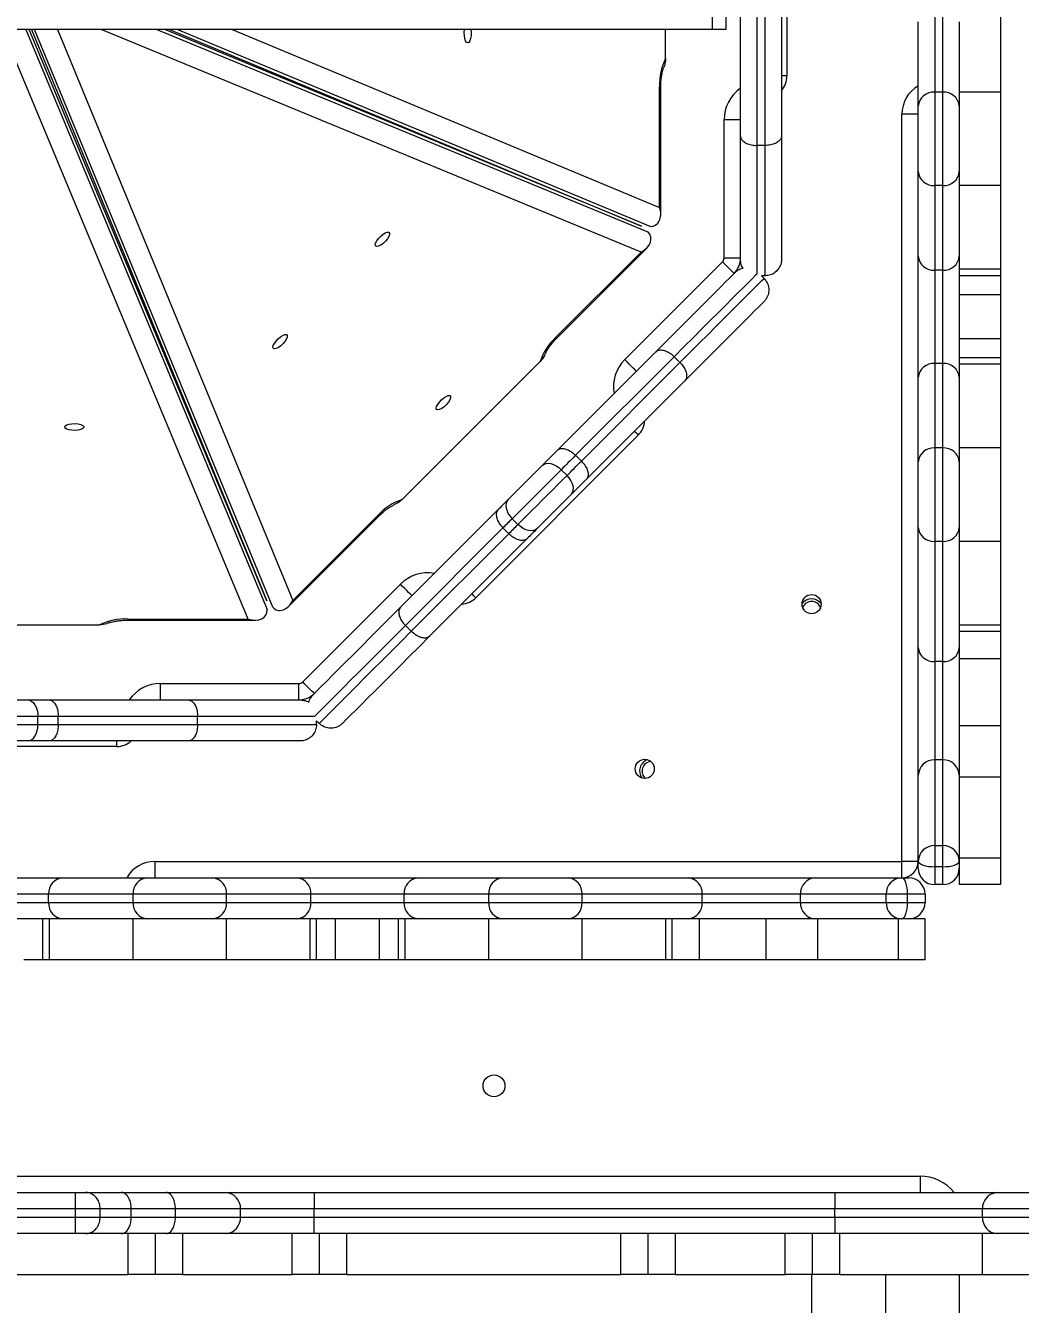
# Model space of a CAD drawing. Header units: millimetres. Extents: x -8760 to 8364, y -7998 to 7451.
# Drawn here: x 3913 to 4276.7, y -2899.4 to -2432.1 of the extents above; entities that cross this region are included whole.
import ezdxf

# ---------------------------------------------------------------- set-up
doc = ezdxf.new("R2010")
doc.units = ezdxf.units.MM
for name, color, linetype in [('DIKOM_ОБЪЕКТ', 7, 'Continuous'), ('DIKOM_РАЗМЕР_ЗОНА', 7, 'Continuous'), ('DIKOM_РАЗМЕР_ОБЪЕКТА', 7, 'Continuous')]:
    doc.layers.add(name, color=color, linetype=linetype)
doc.styles.add('style1', font='arial.ttf', dxfattribs={"width": 0.8})
doc.dimstyles.new('1-50', dxfattribs={"dimtxt": 300, "dimasz": 200, "dimexe": 100, "dimexo": 0, "dimgap": 100, "dimtad": 1, "dimtxsty": 'style1', "dimcen": 200, "dimclrd": 7, "dimclre": 7, "dimclrt": 7, "dimadec": 1, "dimazin": 2, "dimtfac": 1, "dimtmove": 0, "dimatfit": 2, "dimfxl": 0, "dimlwd": 25, "dimlwe": 18, "dimarcsym": 0})

# ---------------------------------------------------------------- blocks, each defined once
blk = doc.blocks.new('*D21')
at = {"layer": 'Defpoints', "color": 0, "transparency": 16777216}
for p in [(-7755.65, -10.55), (8364.4, -2410.44), (8364.4, -7897.56)]:
    blk.add_point(p, dxfattribs=at)
at = {"layer": 'DIKOM_РАЗМЕР_ЗОНА', "color": 7, "lineweight": 18, "transparency": 16777216}
for p, q in [((-7755.65, -10.55), (-7755.65, -7997.56)), ((8364.4, -2410.44), (8364.4, -7997.56))]:
    blk.add_line(p, q, dxfattribs=at)
at = {"layer": 'DIKOM_РАЗМЕР_ЗОНА', "color": 7, "lineweight": 25, "transparency": 16777216}
blk.add_line((-7555.65, -7897.56), (8164.4, -7897.56), dxfattribs=at)
at = {"layer": 'DIKOM_РАЗМЕР_ЗОНА', "color": 7, "transparency": 16777216}
for points in [[(-7555.65, -7864.23), (-7555.65, -7930.9), (-7755.65, -7897.56)], [(8164.4, -7864.23), (8164.4, -7930.9), (8364.4, -7897.56)]]:
    blk.add_solid(points, dxfattribs=at)
at = {"layer": 'DIKOM_РАЗМЕР_ЗОНА', "color": 7, "transparency": 16777216, "insert": (1040.74, -7644.39), "char_height": 300, "attachment_point": 5, "style": 'style1'}
blk.add_mtext('16100', dxfattribs=at)
blk = doc.blocks.new('*D19')
at = {"layer": 'Defpoints', "color": 0, "transparency": 16777216}
for p in [(-5756.7, -306.55), (6365.48, -2710.55), (6365.48, -7111.41)]:
    blk.add_point(p, dxfattribs=at)
at = {"layer": 'DIKOM_РАЗМЕР_ОБЪЕКТА', "color": 7, "lineweight": 18, "transparency": 16777216}
for p, q in [((-5756.7, -306.55), (-5756.7, -7211.41)), ((6365.48, -2710.55), (6365.48, -7211.41))]:
    blk.add_line(p, q, dxfattribs=at)
at = {"layer": 'DIKOM_РАЗМЕР_ОБЪЕКТА', "color": 7, "lineweight": 25, "transparency": 16777216}
blk.add_line((-5556.7, -7111.41), (6165.48, -7111.41), dxfattribs=at)
at = {"layer": 'DIKOM_РАЗМЕР_ОБЪЕКТА', "color": 7, "transparency": 16777216}
for points in [[(-5556.7, -7078.08), (-5556.7, -7144.75), (-5756.7, -7111.41)], [(6165.48, -7078.08), (6165.48, -7144.75), (6365.48, -7111.41)]]:
    blk.add_solid(points, dxfattribs=at)
at = {"layer": 'DIKOM_РАЗМЕР_ОБЪЕКТА', "color": 7, "transparency": 16777216, "insert": (1047.24, -6858.24), "char_height": 300, "attachment_point": 5, "style": 'style1'}
blk.add_mtext('12100', dxfattribs=at)

msp = doc.modelspace()

# ---------------------------------------------------------------- linework, layer by layer
at = {"layer": 'DIKOM_ОБЪЕКТ', "color": 7, "linetype": 'Continuous', "lineweight": 15}
for p, q in [((4191.392, -2366.554), (4191.392, -2450.554)), ((4164.212, -2433.554), (4164.212, -2418.554)), ((4169.212, -2433.554), (4169.212, -2418.554)), ((4174.391, -2472.484), (4174.391, -2422.04)), ((4189.392, -2422.04), (4189.392, -2472.484)), ((4180.391, -2425.532), (4180.391, -2475.935)), ((4183.392, -2475.935), (4183.392, -2425.532)), ((4245.391, -2425.616), (4245.391, -2456.492)), ((4248.392, -2456.492), (4248.392, -2425.616)), ((4269.392, -2425.905), (4269.392, -2456.492)), ((4164.212, -2433.554), (3879.392, -2433.554)), ((3913.153, -2433.554), (4001.392, -2645.544)), ((4001.22, -2642.33), (3914.319, -2433.554)), ((3915.174, -2433.554), (4001.228, -2642.327)), ((4003.379, -2644.721), (3916.339, -2433.554)), ((3924.724, -2433.554), (4010.742, -2642.238)), ((4138.076, -2514.905), (3940.715, -2433.554)), ((3961.06, -2433.554), (4140.558, -2507.542)), ((4138.164, -2505.391), (3963.884, -2433.554)), ((3965.603, -2433.554), (4138.168, -2505.382)), ((4141.381, -2505.554), (3968.403, -2433.554)), ((3988.579, -2433.554), (4144.833, -2498.593)), ((4146.983, -2444.162), (4146.983, -2433.554)), ((4169.212, -2433.554), (4164.212, -2433.554)), ((4239.391, -2461.611), (4239.391, -2430.734)), ((4254.392, -2430.734), (4254.392, -2461.611)), ((3994.43, -2648.995), (3906.72, -2438.275)), ((4191.392, -2450.554), (4189.392, -2450.554)), ((4144.833, -2498.593), (4144.833, -2454.554)), ((4144.833, -2454.554), (4145.231, -2454.554)), ((4145.231, -2501.087), (4145.231, -2454.554)), ((4245.391, -2456.492), (4245.391, -2490.616)), ((4248.392, -2456.492), (4245.391, -2456.492)), ((4248.392, -2490.616), (4248.392, -2456.492)), ((4269.392, -2456.492), (4254.392, -2456.492)), ((4269.392, -2456.492), (4269.392, -2490.616)), ((4239.391, -2485.497), (4239.391, -2461.611)), ((4254.392, -2461.611), (4254.392, -2485.497)), ((4168.392, -2517.078), (4168.392, -2466.554)), ((4174.391, -2466.554), (4168.392, -2466.554)), ((4233.391, -2737.554), (4233.391, -2464.554)), ((4239.391, -2464.554), (4233.391, -2464.554)), ((4174.391, -2517.554), (4174.391, -2472.484)), ((4183.392, -2475.935), (4180.391, -2475.935)), ((4180.391, -2475.935), (4180.391, -2522.765)), ((4183.392, -2523.554), (4183.392, -2475.935)), ((4189.392, -2472.484), (4189.392, -2517.554)), ((4239.391, -2516.374), (4239.391, -2485.497)), ((4254.392, -2485.497), (4254.392, -2516.374)), ((4248.392, -2490.616), (4245.391, -2490.616)), ((4245.391, -2490.616), (4245.391, -2521.492)), ((4248.392, -2521.492), (4248.392, -2490.616)), ((4269.392, -2490.616), (4254.392, -2490.616)), ((4269.392, -2490.616), (4269.392, -2521.203)), ((4107.218, -2546.326), (4140.122, -2513.422)), ((4106.936, -2546.045), (4138.076, -2514.905)), ((4132.08, -2554.218), (4167.806, -2518.492)), ((4174.391, -2517.078), (4168.392, -2517.078)), ((4239.391, -2560.734), (4239.391, -2516.374)), ((4254.392, -2516.374), (4254.392, -2560.734)), ((4172.218, -2522.56), (4172.22, -2522.563)), ((4248.392, -2521.492), (4245.391, -2521.492)), ((4245.391, -2521.492), (4245.391, -2555.616)), ((4248.392, -2555.616), (4248.392, -2521.492)), ((4269.392, -2521.203), (4254.392, -2521.203)), ((4269.392, -2521.203), (4269.392, -2523.554)), ((4182.992, -2524.52), (4182.026, -2523.554)), ((4183.392, -2523.554), (4182.026, -2523.554)), ((4269.392, -2523.554), (4254.392, -2523.554)), ((4269.392, -2523.554), (4269.392, -2530.554)), ((4269.392, -2530.554), (4254.392, -2530.554)), ((4269.392, -2530.554), (4269.392, -2546.554)), ((4269.392, -2546.554), (4254.392, -2546.554)), ((4269.392, -2546.554), (4269.392, -2553.554)), ((4107.493, -2587.291), (4143.452, -2551.332)), ((4050.751, -2605.27), (4101.108, -2554.914)), ((4150.141, -2553.127), (4114.097, -2589.171)), ((4116.219, -2591.293), (4152.263, -2555.248)), ((4152.263, -2555.248), (4150.141, -2553.127)), ((4245.391, -2555.616), (4245.391, -2586.492)), ((4248.392, -2555.616), (4245.391, -2555.616)), ((4248.392, -2586.492), (4248.392, -2555.616)), ((4269.392, -2553.554), (4254.392, -2553.554)), ((4269.392, -2555.905), (4254.392, -2555.905)), ((4269.392, -2553.554), (4269.392, -2555.905)), ((4269.392, -2555.905), (4269.392, -2586.492)), ((4239.391, -2591.611), (4239.391, -2560.734)), ((4254.392, -2560.734), (4254.392, -2591.611)), ((4154.059, -2561.938), (4118.099, -2597.898)), ((4137.03, -2581.795), (4077.633, -2641.192)), ((4245.391, -2586.492), (4245.391, -2620.616)), ((4248.392, -2586.492), (4245.391, -2586.492)), ((4248.392, -2620.616), (4248.392, -2586.492)), ((4269.392, -2586.492), (4254.392, -2586.492)), ((4269.392, -2586.492), (4269.392, -2620.616)), ((4116.219, -2591.293), (4114.097, -2589.171)), ((4239.391, -2615.497), (4239.391, -2591.611)), ((4254.392, -2591.611), (4254.392, -2615.497)), ((4110.965, -2596.546), (4108.844, -2594.425)), ((4009.26, -2644.284), (4042.164, -2611.38)), ((4010.742, -2642.238), (4041.882, -2611.098)), ((4050.106, -2644.678), (4085.774, -2609.009)), ((4087.548, -2615.721), (4051.908, -2651.361)), ((4089.669, -2617.842), (4087.548, -2615.721)), ((4093.048, -2614.463), (4090.927, -2612.342)), ((4239.391, -2659.431), (4239.391, -2615.497)), ((4254.392, -2615.497), (4254.392, -2659.431)), ((4054.029, -2653.482), (4089.669, -2617.842)), ((4096.381, -2619.616), (4060.712, -2655.285)), ((4248.392, -2620.616), (4245.391, -2620.616)), ((4245.391, -2620.616), (4245.391, -2664.549)), ((4248.392, -2664.549), (4248.392, -2620.616)), ((4269.392, -2620.616), (4254.392, -2620.616)), ((4269.392, -2620.616), (4269.392, -2651.203)), ((4014.33, -2671.968), (4050.056, -2636.243)), ((3950.391, -2648.995), (3994.43, -2648.995)), ((3950.391, -2648.995), (3950.391, -2649.394)), ((3950.391, -2649.394), (3996.925, -2649.394)), ((3868.784, -2651.145), (3939.999, -2651.145)), ((4054.029, -2653.482), (4051.908, -2651.361)), ((4269.392, -2651.203), (4254.392, -2651.203)), ((4269.392, -2653.554), (4254.392, -2653.554)), ((4269.392, -2651.203), (4269.392, -2653.554)), ((4269.392, -2653.554), (4269.392, -2663.554)), ((4239.391, -2706.082), (4239.391, -2659.431)), ((4254.392, -2659.431), (4254.392, -2706.082)), ((4269.392, -2663.554), (4254.392, -2663.554)), ((4269.392, -2663.554), (4269.392, -2687.978)), ((4248.392, -2664.549), (4245.391, -2664.549)), ((4245.391, -2664.549), (4245.391, -2700.435)), ((4248.392, -2700.435), (4248.392, -2664.549)), ((3962.391, -2672.554), (4012.916, -2672.554)), ((3962.391, -2678.554), (3962.391, -2672.554)), ((4012.916, -2678.554), (4012.916, -2672.554)), ((3896.095, -2678.554), (3913.832, -2678.554)), ((3913.832, -2678.554), (3921.62, -2678.554)), ((3921.62, -2678.554), (3972.474, -2678.554)), ((3972.474, -2678.554), (4013.392, -2678.554)), ((4013.159, -2678.55), (4013.159, -2678.554)), ((3917.531, -2684.554), (3892.192, -2684.554)), ((3917.531, -2687.554), (3917.531, -2684.554)), ((3924.96, -2684.554), (3917.531, -2684.554)), ((3924.96, -2687.554), (3924.96, -2684.554)), ((3975.935, -2684.554), (3924.96, -2684.554)), ((3975.935, -2687.554), (3975.935, -2684.554)), ((4018.822, -2684.554), (3975.935, -2684.554)), ((4019.392, -2687.554), (4019.392, -2686.189)), ((4020.357, -2687.154), (4019.392, -2686.189)), ((3892.192, -2687.554), (3917.531, -2687.554)), ((3917.531, -2687.554), (3924.96, -2687.554)), ((3924.96, -2687.554), (3975.935, -2687.554)), ((3975.935, -2687.554), (4019.392, -2687.554)), ((4269.392, -2687.978), (4254.392, -2687.978)), ((4269.392, -2687.978), (4269.392, -2706.802)), ((3946.392, -2695.554), (3862.392, -2695.554)), ((3913.832, -2693.554), (3896.095, -2693.554)), ((3921.62, -2693.554), (3913.832, -2693.554)), ((3972.474, -2693.554), (3921.62, -2693.554)), ((3946.392, -2695.554), (3946.392, -2693.554)), ((4013.392, -2693.554), (3972.474, -2693.554)), ((4245.391, -2700.435), (4245.391, -2731.795)), ((4248.392, -2700.435), (4245.391, -2700.435)), ((4248.392, -2731.795), (4248.392, -2700.435)), ((4239.391, -2737.442), (4239.391, -2706.082)), ((4254.392, -2706.082), (4254.392, -2737.442)), ((4269.392, -2706.802), (4254.392, -2706.802)), ((4269.392, -2706.802), (4269.392, -2736.348)), ((4245.391, -2731.795), (4245.391, -2739.524)), ((4245.391, -2731.795), (4248.392, -2731.795)), ((4248.392, -2739.524), (4248.392, -2731.795)), ((3960.392, -2737.554), (4233.391, -2737.554)), ((3960.392, -2743.554), (3960.392, -2737.554)), ((4239.391, -2737.554), (4233.391, -2737.554)), ((4233.391, -2743.554), (4233.391, -2737.554)), ((4239.391, -2740.054), (4239.391, -2737.442)), ((4269.392, -2736.348), (4254.392, -2736.348)), ((4254.392, -2737.442), (4254.392, -2740.054)), ((4269.392, -2736.348), (4269.392, -2746.054)), ((4248.392, -2739.524), (4245.391, -2739.524)), ((4245.391, -2739.524), (4245.391, -2746.054)), ((4248.392, -2746.054), (4248.392, -2739.524)), ((4254.392, -2740.054), (4254.392, -2746.054)), ((3882.211, -2743.554), (3926.572, -2743.554)), ((3926.572, -2743.554), (3957.449, -2743.554)), ((3957.449, -2743.554), (3981.335, -2743.554)), ((3981.335, -2743.554), (4012.211, -2743.554)), ((4012.211, -2743.554), (4056.572, -2743.554)), ((4056.572, -2743.554), (4087.448, -2743.554)), ((4087.448, -2743.554), (4111.335, -2743.554)), ((4111.335, -2743.554), (4155.268, -2743.554)), ((4155.268, -2743.554), (4201.919, -2743.554)), ((4201.919, -2743.554), (4233.279, -2743.554)), ((4233.279, -2743.554), (4235.891, -2743.554)), ((4248.392, -2746.054), (4245.391, -2746.054)), ((4269.392, -2746.054), (4254.392, -2746.054)), ((3921.453, -2749.554), (3887.33, -2749.554)), ((3952.33, -2749.554), (3921.453, -2749.554)), ((3921.453, -2752.554), (3921.453, -2749.554)), ((3986.453, -2749.554), (3952.33, -2749.554)), ((3952.33, -2752.554), (3952.33, -2749.554)), ((3986.453, -2752.554), (3986.453, -2749.554)), ((4017.33, -2749.554), (3986.453, -2749.554)), ((4017.33, -2752.554), (4017.33, -2749.554)), ((4051.453, -2749.554), (4017.33, -2749.554)), ((4082.33, -2749.554), (4051.453, -2749.554)), ((4051.453, -2752.554), (4051.453, -2749.554)), ((4116.453, -2749.554), (4082.33, -2749.554)), ((4082.33, -2752.554), (4082.33, -2749.554)), ((4116.453, -2752.554), (4116.453, -2749.554)), ((4160.387, -2749.554), (4116.453, -2749.554)), ((4160.387, -2752.554), (4160.387, -2749.554)), ((4196.272, -2749.554), (4160.387, -2749.554)), ((4227.632, -2749.554), (4196.272, -2749.554)), ((4196.272, -2752.554), (4196.272, -2749.554)), ((4235.362, -2749.554), (4227.632, -2749.554)), ((4227.632, -2752.554), (4227.632, -2749.554)), ((4235.362, -2749.554), (4235.362, -2752.554)), ((4241.891, -2749.554), (4235.362, -2749.554)), ((4241.891, -2749.554), (4241.891, -2752.554)), ((3887.33, -2752.554), (3921.453, -2752.554)), ((3921.453, -2752.554), (3952.33, -2752.554)), ((3952.33, -2752.554), (3986.453, -2752.554)), ((3986.453, -2752.554), (4017.33, -2752.554)), ((4017.33, -2752.554), (4051.453, -2752.554)), ((4051.453, -2752.554), (4082.33, -2752.554)), ((4082.33, -2752.554), (4116.453, -2752.554)), ((4116.453, -2752.554), (4160.387, -2752.554)), ((4160.387, -2752.554), (4196.272, -2752.554)), ((4196.272, -2752.554), (4227.632, -2752.554)), ((4227.632, -2752.554), (4235.362, -2752.554)), ((4235.362, -2752.554), (4241.891, -2752.554)), ((3926.572, -2758.554), (3882.211, -2758.554)), ((3919.392, -2773.554), (3919.392, -2758.554)), ((3921.742, -2773.554), (3921.742, -2758.554)), ((3957.449, -2758.554), (3926.572, -2758.554)), ((3952.33, -2773.554), (3952.33, -2758.554)), ((3981.335, -2758.554), (3957.449, -2758.554)), ((4012.211, -2758.554), (3981.335, -2758.554)), ((3986.453, -2773.554), (3986.453, -2758.554)), ((4056.572, -2758.554), (4012.211, -2758.554)), ((4017.041, -2773.554), (4017.041, -2758.554)), ((4019.392, -2773.554), (4019.392, -2758.554)), ((4026.392, -2773.554), (4026.392, -2758.554)), ((4042.391, -2773.554), (4042.391, -2758.554)), ((4049.391, -2773.554), (4049.391, -2758.554)), ((4051.742, -2773.554), (4051.742, -2758.554)), ((4087.448, -2758.554), (4056.572, -2758.554)), ((4082.33, -2773.554), (4082.33, -2758.554)), ((4111.335, -2758.554), (4087.448, -2758.554)), ((4155.268, -2758.554), (4111.335, -2758.554)), ((4116.453, -2773.554), (4116.453, -2758.554)), ((4147.041, -2773.554), (4147.041, -2758.554)), ((4149.392, -2773.554), (4149.392, -2758.554)), ((4201.919, -2758.554), (4155.268, -2758.554)), ((4159.392, -2773.554), (4159.392, -2758.554)), ((4183.816, -2773.554), (4183.816, -2758.554)), ((4233.279, -2758.554), (4201.919, -2758.554)), ((4202.64, -2773.554), (4202.64, -2758.554)), ((4232.185, -2773.554), (4232.185, -2758.554)), ((4235.891, -2758.554), (4233.279, -2758.554)), ((4241.891, -2758.554), (4235.891, -2758.554)), ((4241.891, -2773.554), (4241.891, -2758.554)), ((3919.392, -2773.554), (3912.392, -2773.554)), ((3921.742, -2773.554), (3919.392, -2773.554)), ((3952.33, -2773.554), (3921.742, -2773.554)), ((3986.453, -2773.554), (3952.33, -2773.554)), ((4017.041, -2773.554), (3986.453, -2773.554)), ((4019.392, -2773.554), (4017.041, -2773.554)), ((4026.392, -2773.554), (4019.392, -2773.554)), ((4042.391, -2773.554), (4026.392, -2773.554)), ((4049.391, -2773.554), (4042.391, -2773.554)), ((4051.742, -2773.554), (4049.391, -2773.554)), ((4082.33, -2773.554), (4051.742, -2773.554)), ((4116.453, -2773.554), (4082.33, -2773.554)), ((4147.041, -2773.554), (4116.453, -2773.554)), ((4149.392, -2773.554), (4147.041, -2773.554)), ((4159.392, -2773.554), (4149.392, -2773.554)), ((4183.816, -2773.554), (4159.392, -2773.554)), ((4202.64, -2773.554), (4183.816, -2773.554)), ((4232.185, -2773.554), (4202.64, -2773.554)), ((4241.891, -2773.554), (4232.185, -2773.554)), ((3568.757, -2852.554), (4240.027, -2852.554)), ((4240.027, -2852.554), (4240.027, -2858.554)), ((3877.522, -2858.554), (3931.261, -2858.554)), ((3931.261, -2858.554), (3934.988, -2858.554)), ((3934.988, -2858.554), (3948.113, -2858.554)), ((3948.113, -2858.554), (3964.387, -2858.554)), ((3964.387, -2858.554), (3986.219, -2858.554)), ((3986.219, -2858.554), (4018.508, -2858.554)), ((4018.508, -2858.554), (4018.508, -2864.554)), ((4018.508, -2858.554), (4208.908, -2858.554)), ((4208.908, -2858.554), (4208.908, -2864.554)), ((4208.908, -2858.554), (4268.25, -2858.554)), ((4268.25, -2858.554), (4331.465, -2858.554)), ((3931.225, -2864.554), (3877.558, -2864.554)), ((3877.558, -2867.554), (3931.225, -2867.554)), ((3931.225, -2867.554), (3931.225, -2864.554)), ((3940.307, -2864.554), (3931.225, -2864.554)), ((3931.225, -2867.554), (3940.307, -2867.554)), ((3940.307, -2867.554), (3940.307, -2864.554)), ((3951.65, -2864.554), (3940.307, -2864.554)), ((3940.307, -2867.554), (3951.65, -2867.554)), ((3951.65, -2867.554), (3951.65, -2864.554)), ((3967.819, -2864.554), (3951.65, -2864.554)), ((3951.65, -2867.554), (3967.819, -2867.554)), ((3967.819, -2867.554), (3967.819, -2864.554)), ((3991.6, -2864.554), (3967.819, -2864.554)), ((3967.819, -2867.554), (3991.6, -2867.554)), ((3991.6, -2867.554), (3991.6, -2864.554)), ((4018.508, -2864.554), (3991.6, -2864.554)), ((3991.6, -2867.554), (4018.508, -2867.554)), ((4018.508, -2867.554), (4018.508, -2864.554)), ((4208.908, -2864.554), (4018.508, -2864.554)), ((4018.508, -2873.554), (4018.508, -2867.554)), ((4018.508, -2867.554), (4208.908, -2867.554)), ((4262.855, -2864.554), (4208.908, -2864.554)), ((4208.908, -2867.554), (4208.908, -2864.554)), ((4208.908, -2867.554), (4262.855, -2867.554)), ((4208.908, -2867.554), (4208.908, -2873.554)), ((4326.083, -2864.554), (4262.855, -2864.554)), ((4262.855, -2867.554), (4262.855, -2864.554)), ((4262.855, -2867.554), (4326.083, -2867.554)), ((3931.261, -2873.554), (3877.522, -2873.554)), ((3934.988, -2873.554), (3931.261, -2873.554)), ((3948.113, -2873.554), (3934.988, -2873.554)), ((3964.387, -2873.554), (3948.113, -2873.554)), ((3950.507, -2888.554), (3950.507, -2873.554)), ((3960.507, -2888.554), (3960.507, -2873.554)), ((3986.219, -2873.554), (3964.387, -2873.554)), ((3970.507, -2888.554), (3970.507, -2873.554)), ((4018.508, -2873.554), (3986.219, -2873.554)), ((4010.507, -2888.554), (4010.507, -2873.554)), ((4208.908, -2873.554), (4018.508, -2873.554)), ((4020.506, -2888.554), (4020.506, -2873.554)), ((4030.507, -2888.554), (4030.507, -2873.554)), ((4130.682, -2888.554), (4130.682, -2873.554)), ((4140.682, -2888.554), (4140.682, -2873.554)), ((4150.682, -2888.554), (4150.682, -2873.554)), ((4190.683, -2888.554), (4190.683, -2873.554)), ((4200.682, -2888.554), (4200.682, -2873.554)), ((4268.25, -2873.554), (4208.908, -2873.554)), ((4210.682, -2888.554), (4210.682, -2873.554)), ((4262.866, -2888.554), (4262.866, -2873.554)), ((4331.465, -2873.554), (4268.25, -2873.554)), ((3851.439, -2888.554), (3950.507, -2888.554)), ((3960.507, -2888.554), (3950.507, -2888.554)), ((3970.507, -2888.554), (3960.507, -2888.554)), ((3970.507, -2888.554), (4010.507, -2888.554)), ((4020.506, -2888.554), (4010.507, -2888.554)), ((4030.507, -2888.554), (4020.506, -2888.554)), ((4030.507, -2888.554), (4130.682, -2888.554)), ((4140.682, -2888.554), (4130.682, -2888.554)), ((4150.682, -2888.554), (4140.682, -2888.554)), ((4150.682, -2888.554), (4190.683, -2888.554)), ((4200.682, -2888.554), (4190.683, -2888.554)), ((4200.391, -2888.554), (4200.391, -3001.099)), ((4210.682, -2888.554), (4200.682, -2888.554)), ((4210.682, -2888.554), (4262.866, -2888.554)), ((4227.391, -2888.554), (4227.391, -2948.836)), ((4254.392, -2888.554), (4254.392, -2948.836)), ((4262.866, -2888.554), (4284.079, -2888.554))]:
    msp.add_line(p, q, dxfattribs=at)
at = {"layer": 'DIKOM_ОБЪЕКТ', "color": 7, "linetype": 'Continuous', "lineweight": 15, "flags": 128}
for points in [[(4074.664, -2438.51), (4074.257, -2438.32), (4073.894, -2437.772), (4073.614, -2436.924), (4073.448, -2435.869), (4073.414, -2434.721), (4073.515, -2433.604), (4073.523, -2433.554)], [(4075.804, -2433.554), (4075.812, -2433.604), (4075.914, -2434.721), (4075.88, -2435.869), (4075.714, -2436.924), (4075.434, -2437.772), (4075.071, -2438.32), (4074.664, -2438.51)], [(4041.024, -2512.723), (4040.87, -2512.301), (4041.001, -2511.656), (4041.403, -2510.859), (4042.032, -2509.996), (4042.82, -2509.16), (4043.681, -2508.442), (4044.523, -2507.919), (4045.253, -2507.649), (4045.794, -2507.661), (4046.086, -2507.953), (4046.098, -2508.494), (4045.828, -2509.224), (4045.305, -2510.066), (4044.587, -2510.927), (4043.751, -2511.715), (4042.888, -2512.344), (4042.091, -2512.746), (4041.446, -2512.877), (4041.024, -2512.723)], [(4172.049, -2522.735), (4171.967, -2522.653), (4171.725, -2522.412), (4171.333, -2522.02), (4170.806, -2521.492), (4170.163, -2520.849), (4169.429, -2520.116), (4168.634, -2519.32), (4167.806, -2518.492)], [(4143.452, -2551.332), (4146.818, -2547.965), (4150.032, -2544.751), (4153.082, -2541.702), (4155.954, -2538.829), (4158.641, -2536.142), (4161.131, -2533.652), (4163.416, -2531.368), (4165.486, -2529.297), (4167.334, -2527.449), (4168.954, -2525.829), (4170.339, -2524.445), (4171.484, -2523.299), (4172.385, -2522.398)], [(4180.468, -2522.801), (4179.932, -2523.337), (4178.731, -2524.538), (4177.271, -2525.997), (4175.56, -2527.709), (4173.602, -2529.666), (4171.406, -2531.863), (4168.979, -2534.289), (4166.331, -2536.938), (4163.471, -2539.797), (4160.411, -2542.858), (4157.16, -2546.108), (4153.733, -2549.535), (4150.141, -2553.127)], [(4152.263, -2555.248), (4155.855, -2551.657), (4159.282, -2548.229), (4162.532, -2544.979), (4165.593, -2541.919), (4168.452, -2539.059), (4171.101, -2536.411), (4173.527, -2533.984), (4175.724, -2531.788), (4177.681, -2529.83), (4179.393, -2528.119), (4180.852, -2526.659), (4182.053, -2525.458), (4182.992, -2524.52)], [(4182.992, -2533.005), (4182.09, -2533.906), (4180.946, -2535.051), (4179.56, -2536.436), (4177.941, -2538.056), (4176.093, -2539.904), (4174.022, -2541.974), (4171.738, -2544.259), (4169.248, -2546.749), (4166.561, -2549.435), (4163.688, -2552.309), (4160.639, -2555.358), (4157.425, -2558.572), (4154.059, -2561.938)], [(4003.611, -2550.137), (4003.457, -2549.715), (4003.588, -2549.07), (4003.989, -2548.273), (4004.618, -2547.409), (4005.406, -2546.573), (4006.267, -2545.855), (4007.109, -2545.333), (4007.84, -2545.063), (4008.381, -2545.075), (4008.672, -2545.367), (4008.684, -2545.907), (4008.414, -2546.638), (4007.892, -2547.48), (4007.174, -2548.341), (4006.338, -2549.129), (4005.474, -2549.758), (4004.677, -2550.159), (4004.033, -2550.29), (4003.611, -2550.137)], [(4106.936, -2546.045), (4107.156, -2546.265), (4107.218, -2546.326)], [(4136.323, -2558.461), (4136.241, -2558.379), (4136, -2558.138), (4135.608, -2557.746), (4135.08, -2557.218), (4134.437, -2556.575), (4133.703, -2555.842), (4132.907, -2555.046), (4132.08, -2554.218)], [(4063.318, -2572.431), (4063.164, -2572.009), (4063.295, -2571.364), (4063.697, -2570.567), (4064.326, -2569.704), (4065.114, -2568.868), (4065.975, -2568.149), (4066.817, -2567.627), (4067.548, -2567.357), (4068.089, -2567.369), (4068.38, -2567.661), (4068.392, -2568.201), (4068.122, -2568.932), (4067.599, -2569.774), (4066.881, -2570.635), (4066.045, -2571.423), (4065.182, -2572.052), (4064.385, -2572.454), (4063.74, -2572.585), (4063.318, -2572.431)], [(3927.347, -2578.826), (3927.537, -2578.419), (3928.085, -2578.056), (3928.933, -2577.776), (3929.988, -2577.611), (3931.136, -2577.576), (3932.253, -2577.678), (3933.218, -2577.904), (3933.925, -2578.229), (3934.3, -2578.62), (3934.3, -2579.033), (3933.925, -2579.423), (3933.218, -2579.749), (3932.253, -2579.975), (3931.136, -2580.076), (3929.988, -2580.042), (3928.933, -2579.876), (3928.085, -2579.597), (3927.537, -2579.234), (3927.347, -2578.826)], [(4137.03, -2581.795), (4136.948, -2581.714), (4136.707, -2581.472), (4136.314, -2581.08), (4135.787, -2580.553), (4135.615, -2580.381)], [(4101.986, -2592.797), (4102.649, -2592.135), (4103.319, -2591.464), (4103.997, -2590.786), (4104.682, -2590.101), (4105.374, -2589.409), (4106.073, -2588.71), (4106.78, -2588.004), (4107.493, -2587.291)], [(4089.444, -2605.339), (4090.822, -2603.961), (4092.349, -2602.435), (4093.979, -2600.804), (4095.666, -2599.118), (4097.358, -2597.425), (4099.008, -2595.775), (4100.566, -2594.218), (4101.986, -2592.797)], [(4101.986, -2592.797), (4102.578, -2592.369), (4103.31, -2592.119), (4104.154, -2592.059), (4105.078, -2592.191), (4106.046, -2592.508), (4107.021, -2593), (4107.966, -2593.647), (4108.844, -2594.425)], [(4114.097, -2589.171), (4113.417, -2589.852), (4112.743, -2590.526), (4112.075, -2591.193), (4111.415, -2591.854), (4110.761, -2592.508), (4110.115, -2593.154), (4109.476, -2593.793), (4108.844, -2594.425)], [(4110.965, -2596.546), (4111.597, -2595.914), (4112.236, -2595.275), (4112.882, -2594.629), (4113.536, -2593.975), (4114.196, -2593.315), (4114.864, -2592.647), (4115.538, -2591.973), (4116.219, -2591.293)], [(4108.844, -2594.425), (4107.238, -2596.03), (4105.499, -2597.77), (4103.659, -2599.61), (4101.752, -2601.517), (4099.815, -2603.454), (4097.883, -2605.386), (4095.994, -2607.275), (4094.182, -2609.086), (4092.483, -2610.786), (4090.927, -2612.342)], [(4093.048, -2614.463), (4094.604, -2612.907), (4096.304, -2611.208), (4098.115, -2609.396), (4100.004, -2607.507), (4101.936, -2605.575), (4103.873, -2603.638), (4105.78, -2601.731), (4107.62, -2599.891), (4109.36, -2598.152), (4110.965, -2596.546)], [(4112.593, -2603.404), (4113.021, -2602.812), (4113.27, -2602.08), (4113.33, -2601.236), (4113.199, -2600.312), (4112.882, -2599.344), (4112.39, -2598.369), (4111.743, -2597.424), (4110.965, -2596.546)], [(4118.099, -2597.898), (4117.386, -2598.61), (4116.68, -2599.316), (4115.981, -2600.016), (4115.289, -2600.708), (4114.604, -2601.393), (4113.926, -2602.071), (4113.256, -2602.741), (4112.593, -2603.404)], [(4085.774, -2609.009), (4086.247, -2608.536), (4086.716, -2608.067), (4087.181, -2607.602), (4087.642, -2607.141), (4088.099, -2606.684), (4088.552, -2606.232), (4089, -2605.784), (4089.444, -2605.339)], [(4089.444, -2605.339), (4088.987, -2605.959), (4088.711, -2606.719), (4088.626, -2607.588), (4088.735, -2608.534), (4089.035, -2609.52), (4089.513, -2610.508), (4090.152, -2611.461), (4090.927, -2612.342)], [(4112.593, -2603.404), (4111.172, -2604.824), (4109.614, -2606.382), (4107.965, -2608.032), (4106.272, -2609.724), (4104.586, -2611.411), (4102.955, -2613.041), (4101.429, -2614.568), (4100.051, -2615.946)], [(4041.882, -2611.098), (4042.102, -2611.319), (4042.164, -2611.38)], [(4090.927, -2612.342), (4090.518, -2612.751), (4090.105, -2613.164), (4089.688, -2613.58), (4089.268, -2614.001), (4088.843, -2614.425), (4088.415, -2614.853), (4087.984, -2615.285), (4087.548, -2615.721)], [(4089.669, -2617.842), (4090.105, -2617.406), (4090.537, -2616.975), (4090.965, -2616.546), (4091.389, -2616.122), (4091.81, -2615.702), (4092.227, -2615.285), (4092.639, -2614.872), (4093.048, -2614.463)], [(4100.051, -2615.946), (4099.431, -2616.403), (4098.672, -2616.679), (4097.802, -2616.764), (4096.856, -2616.655), (4095.87, -2616.355), (4094.882, -2615.877), (4093.928, -2615.238), (4093.048, -2614.463)], [(4100.051, -2615.946), (4099.607, -2616.39), (4099.158, -2616.838), (4098.705, -2617.291), (4098.249, -2617.748), (4097.788, -2618.209), (4097.323, -2618.674), (4096.854, -2619.143), (4096.381, -2619.616)], [(4054.298, -2640.485), (4054.216, -2640.404), (4053.975, -2640.162), (4053.583, -2639.77), (4053.055, -2639.243), (4052.413, -2638.6), (4051.679, -2637.866), (4050.883, -2637.07), (4050.056, -2636.243)], [(4077.633, -2641.192), (4077.551, -2641.111), (4077.31, -2640.869), (4076.918, -2640.477), (4076.39, -2639.95), (4076.219, -2639.778)], [(4018.236, -2676.548), (4019.552, -2675.231), (4021.138, -2673.645), (4022.987, -2671.796), (4025.094, -2669.69), (4027.449, -2667.334), (4030.046, -2664.738), (4032.874, -2661.909), (4035.924, -2658.86), (4039.184, -2655.6), (4042.642, -2652.141), (4046.287, -2648.496), (4050.106, -2644.678)], [(4051.908, -2651.361), (4048.16, -2655.109), (4044.569, -2658.7), (4041.146, -2662.123), (4037.902, -2665.366), (4034.849, -2668.42), (4031.993, -2671.275), (4029.346, -2673.923), (4026.914, -2676.354), (4024.706, -2678.562), (4022.729, -2680.54), (4020.988, -2682.281), (4019.488, -2683.78), (4018.794, -2684.475)], [(4020.357, -2687.154), (4021.61, -2685.902), (4023.109, -2684.402), (4024.85, -2682.661), (4026.827, -2680.684), (4029.036, -2678.476), (4031.467, -2676.044), (4034.115, -2673.397), (4036.97, -2670.541), (4040.024, -2667.487), (4043.267, -2664.244), (4046.69, -2660.822), (4050.281, -2657.23), (4054.029, -2653.482)], [(4060.712, -2655.285), (4056.894, -2659.103), (4053.249, -2662.748), (4049.79, -2666.206), (4046.53, -2669.466), (4043.481, -2672.516), (4040.652, -2675.344), (4038.056, -2677.941), (4035.7, -2680.296), (4033.594, -2682.403), (4031.745, -2684.252), (4030.159, -2685.838), (4028.843, -2687.154)], [(4018.572, -2676.211), (4018.491, -2676.129), (4018.25, -2675.888), (4017.857, -2675.496), (4017.33, -2674.968), (4016.687, -2674.325), (4015.953, -2673.592), (4015.157, -2672.796), (4014.33, -2671.968)], [(3913.832, -2678.554), (3914.554, -2678.669), (3915.248, -2679.011), (3915.887, -2679.565), (3916.448, -2680.312), (3916.907, -2681.221), (3917.249, -2682.258), (3917.46, -2683.384), (3917.531, -2684.554)], [(3913.832, -2693.554), (3914.554, -2693.439), (3915.248, -2693.097), (3915.887, -2692.543), (3916.448, -2691.797), (3916.907, -2690.888), (3917.249, -2689.85), (3917.46, -2688.725), (3917.531, -2687.554)], [(4239.391, -2737.442), (4239.507, -2737.848), (4239.848, -2738.239), (4240.403, -2738.599), (4241.149, -2738.914), (4242.058, -2739.173), (4243.096, -2739.366), (4244.221, -2739.484), (4245.391, -2739.524)], [(4248.392, -2739.524), (4249.562, -2739.484), (4250.688, -2739.366), (4251.725, -2739.173), (4252.634, -2738.914), (4253.38, -2738.599), (4253.935, -2738.239), (4254.276, -2737.848), (4254.392, -2737.442)], [(4233.279, -2743.554), (4233.686, -2743.669), (4234.076, -2744.011), (4234.436, -2744.565), (4234.752, -2745.312), (4235.011, -2746.221), (4235.203, -2747.258), (4235.322, -2748.384), (4235.362, -2749.554)], [(4235.362, -2752.554), (4235.322, -2753.725), (4235.203, -2754.85), (4235.011, -2755.888), (4234.752, -2756.797), (4234.436, -2757.543), (4234.076, -2758.097), (4233.686, -2758.439), (4233.279, -2758.554)]]:
    msp.add_lwpolyline(points, dxfattribs=at)
at = {"layer": 'DIKOM_ОБЪЕКТ', "color": 7, "linetype": 'Continuous', "lineweight": 15}
for centre, radius in [((4200.392, -2643.554), 3.5), ((4139.392, -2703.752), 3.5), ((4084.294, -2819.554), 4)]:
    msp.add_circle(centre, radius, dxfattribs=at)
for centre, radius, start, end in [((4166.249, -2453.566), 21.439, 153.9813, 182.64075), ((4183.392, -2450.554), 8, 318.59038, 0), ((4182.392, -2466.554), 14, 124.8499, 180), ((4245.392, -2464.554), 12, 120, 180), ((4244.983, -2462.09), 5.612, 85.82991, 175.10379), ((4248.8, -2462.09), 5.612, 4.89621, 94.17009), ((4244.983, -2485.018), 5.612, 184.89623, 274.1704), ((4248.8, -2485.018), 5.612, 265.8296, 355.10377), ((4166.392, -2517.078), 2, 315, 0), ((4166.392, -2517.078), 8, 315, 0), ((4244.983, -2515.895), 5.612, 184.89623, 274.1704), ((4248.8, -2515.895), 5.612, 265.8296, 355.10377), ((4167.978, -2518.32), 6, 315, 329.94367), ((4121.388, -2561.891), 21.447, 132.36351, 161.01303), ((4141.979, -2564.118), 14, 135, 190.1501), ((4244.983, -2561.213), 5.612, 85.82997, 175.10373), ((4248.8, -2561.213), 5.612, 4.89627, 94.17003), ((4131.373, -2576.138), 8, 315, 356.40962), ((4244.983, -2592.09), 5.612, 85.82975, 175.10378), ((4248.8, -2592.09), 5.612, 4.89622, 94.17025), ((4057.727, -2625.549), 21.445, 108.98535, 137.63627), ((4244.983, -2615.018), 5.612, 184.89622, 274.17025), ((4248.8, -2615.018), 5.612, 265.82975, 355.10378), ((4059.955, -2646.142), 14, 79.8499, 135), ((4071.976, -2635.535), 8, 273.59038, 315), ((4200.392, -2646.054), 4.4, 37.3926, 142.6074), ((4200.392, -2646.054), 3.5, 90, 159.07527), ((4200.392, -2646.054), 3.5, 20.92473, 90), ((3949.404, -2670.414), 21.441, 87.36173, 116.01806), ((4244.983, -2658.951), 5.612, 184.89645, 274.17002), ((4248.8, -2658.951), 5.612, 265.82998, 355.10355), ((3962.392, -2686.554), 14, 90, 145.1501), ((4012.916, -2670.554), 2, 270, 315), ((4012.916, -2670.554), 8, 270, 315), ((4013.159, -2672.554), 6, 270, 284.94375), ((3946.392, -2687.554), 8, 270, 311.40962), ((4141.892, -2704.554), 4.4, 109.52221, 214.90816), ((4245.221, -2706.264), 5.832, 88.32014, 178.20945), ((4248.563, -2706.264), 5.832, 1.79055, 91.67986), ((4141.892, -2704.554), 3.5, 94.24365, 230.18672), ((4245.221, -2737.624), 5.832, 88.32007, 178.20945), ((4248.563, -2737.624), 5.832, 1.79055, 91.67993), ((3960.392, -2749.554), 12, 90, 150), ((4233.392, -2737.554), 6, 270, 0), ((4245.392, -2740.054), 6, 180, 270), ((4248.392, -2740.054), 6, 270, 0), ((3927.05, -2749.146), 5.612, 94.88972, 184.17254), ((3957.927, -2749.146), 5.612, 94.88972, 184.17254), ((3980.856, -2749.146), 5.612, 355.8257, 85.10677), ((4011.733, -2749.146), 5.612, 355.8257, 85.10677), ((4057.051, -2749.146), 5.612, 94.89531, 184.17222), ((4087.927, -2749.146), 5.612, 94.89531, 184.17222), ((4110.856, -2749.146), 5.612, 355.8257, 85.10677), ((4154.789, -2749.146), 5.613, 355.83269, 85.10506), ((4202.101, -2749.383), 5.832, 91.79097, 181.67916), ((4233.462, -2749.383), 5.832, 91.79097, 181.67916), ((4235.892, -2749.554), 6, 0, 90), ((3927.05, -2752.962), 5.612, 175.82747, 265.11024), ((3957.927, -2752.962), 5.612, 175.82747, 265.11024), ((3980.856, -2752.963), 5.612, 274.89326, 4.1743), ((4011.733, -2752.963), 5.612, 274.89326, 4.1743), ((4057.051, -2752.962), 5.612, 175.82778, 265.10466), ((4087.927, -2752.962), 5.612, 175.82778, 265.10466), ((4110.856, -2752.963), 5.612, 274.89326, 4.1743), ((4154.789, -2752.962), 5.613, 274.89498, 4.16731), ((4202.101, -2752.725), 5.832, 178.32084, 268.20899), ((4233.462, -2752.725), 5.832, 178.32084, 268.20899), ((4235.892, -2752.554), 6, 270, 0), ((4240.027, -2868.554), 16, 38.68219, 90), ((3985.891, -2864.261), 5.717, 357.06461, 86.71519), ((4268.569, -2864.267), 5.721, 93.20227, 182.88181), ((3985.891, -2867.847), 5.717, 273.28478, 2.93539), ((4268.569, -2867.842), 5.721, 177.11819, 266.79777)]:
    msp.add_arc(centre, radius, start, end, dxfattribs=at)
for centre, major_axis, start_param, end_param in [((4139.231, -2498.593), (-4.242, 6.36), 2.722921, 4.2937174), ((4134.115, -2510.944), (7.497, 1.498), 5.1310606, 6.7018569), ((4006.781, -2638.278), (1.498, 7.497), 2.722921, 4.2937174), ((3994.43, -2643.394), (6.36, -4.242), 5.1310606, 6.7018569)]:
    msp.add_ellipse(centre, major_axis=major_axis, ratio=0.6672067, start_param=start_param, end_param=end_param, dxfattribs=at)
for points, knots in [([(4145.231, -2454.554), (4145.233, -2454.275), (4145.241, -2453.459), (4145.325, -2452.131), (4145.505, -2450.659), (4145.752, -2449.385), (4146.017, -2448.412), (4146.174, -2448.008), (4146.24, -2447.836)], [0, 0, 0, 0, 0.1023672, 0.2990016, 0.4935281, 0.6832539, 0.865649, 1, 1, 1, 1]), ([(4146.983, -2444.162), (4146.936, -2445.088), (4146.872, -2446.372), (4146.3, -2447.482), (4146.141, -2447.791)], [0, 0, 0, 0, 0.72138991, 1, 1, 1, 1]), ([(4174.391, -2472.484), (4174.392, -2472.501), (4174.395, -2472.755), (4174.527, -2473.396), (4175.207, -2474.349), (4176.572, -2475.225), (4178.368, -2475.82), (4179.717, -2475.896), (4180.391, -2475.935)], [0, 0, 0, 0, 0.0098716, 0.1413396, 0.3560123, 0.5706756, 0.7853779, 1, 1, 1, 1]), ([(4189.392, -2472.484), (4189.391, -2472.501), (4189.388, -2472.755), (4189.257, -2473.396), (4188.576, -2474.349), (4187.211, -2475.225), (4185.416, -2475.82), (4184.066, -2475.896), (4183.392, -2475.935)], [0, 0, 0, 0, 0.0098714, 0.141331, 0.3560189, 0.5706781, 0.7853319, 1, 1, 1, 1]), ([(4175.342, -2520.787), (4175.336, -2520.781), (4174.885, -2520.273), (4174.547, -2519.128), (4174.398, -2518.021), (4174.392, -2517.564), (4174.391, -2517.554)], [0, 0, 0, 0, 0.0069483, 0.5972895, 0.9909612, 1, 1, 1, 1]), ([(4189.392, -2517.554), (4189.392, -2517.564), (4189.392, -2518.021), (4189.258, -2519.149), (4188.557, -2520.828), (4187.191, -2522.335), (4185.404, -2523.357), (4184.063, -2523.489), (4183.392, -2523.554)], [0, 0, 0, 0, 0.0032896, 0.146586, 0.3614418, 0.5747842, 0.7873821, 1, 1, 1, 1]), ([(4172.385, -2522.398), (4172.393, -2522.39), (4172.713, -2522.073), (4173.602, -2521.406), (4174.644, -2520.824), (4175.328, -2520.788), (4175.342, -2520.787)], [0, 0, 0, 0, 0.0104624, 0.3969645, 0.9880907, 1, 1, 1, 1]), ([(4182.992, -2524.52), (4183.421, -2525.042), (4184.279, -2526.086), (4184.818, -2528.079), (4184.713, -2530.115), (4184.018, -2531.791), (4183.319, -2532.679), (4183, -2532.997), (4182.992, -2533.005)], [0, 0, 0, 0, 0.2135567, 0.4270785, 0.6410045, 0.8557872, 0.9961854, 1, 1, 1, 1]), ([(4103.173, -2551.8), (4103.173, -2551.8), (4103.235, -2551.658), (4103.467, -2551.157), (4103.943, -2550.336), (4104.625, -2549.322), (4105.486, -2548.21), (4106.374, -2547.189), (4106.98, -2546.57), (4107.218, -2546.326)], [0, 0, 0, 0, 0.0007841, 0.1536374, 0.319317, 0.4965232, 0.682736, 0.8751504, 1, 1, 1, 1]), ([(4143.452, -2551.332), (4143.462, -2551.322), (4143.643, -2551.143), (4144.191, -2550.781), (4145.352, -2550.585), (4146.938, -2550.93), (4148.63, -2551.777), (4149.637, -2552.677), (4150.141, -2553.127)], [0, 0, 0, 0, 0.0076462, 0.1414361, 0.3561553, 0.5707861, 0.7854145, 1, 1, 1, 1]), ([(4103.075, -2551.764), (4102.97, -2552.091), (4102.59, -2553.276), (4101.73, -2554.226), (4101.108, -2554.914)], [0, 0, 0, 0, 0.27613358, 1, 1, 1, 1]), ([(4152.263, -2555.248), (4152.713, -2555.752), (4153.612, -2556.761), (4154.461, -2558.452), (4154.804, -2560.039), (4154.609, -2561.2), (4154.245, -2561.747), (4154.068, -2561.928), (4154.059, -2561.938)], [0, 0, 0, 0, 0.2146094, 0.4292387, 0.6438713, 0.8585827, 0.9923679, 1, 1, 1, 1]), ([(4107.493, -2587.291), (4107.499, -2587.284), (4107.675, -2587.11), (4108.207, -2586.762), (4109.351, -2586.589), (4110.914, -2586.957), (4112.59, -2587.819), (4113.595, -2588.721), (4114.097, -2589.171)], [0, 0, 0, 0, 0.0053813, 0.1420381, 0.3567771, 0.5712643, 0.7856531, 1, 1, 1, 1]), ([(4116.219, -2591.293), (4116.669, -2591.795), (4117.571, -2592.801), (4118.433, -2594.476), (4118.801, -2596.039), (4118.626, -2597.183), (4118.282, -2597.715), (4118.106, -2597.891), (4118.099, -2597.898)], [0, 0, 0, 0, 0.214371, 0.4287401, 0.6432309, 0.8579561, 0.9946057, 1, 1, 1, 1]), ([(4042.164, -2611.38), (4042.363, -2611.185), (4042.945, -2610.613), (4043.943, -2609.733), (4045.112, -2608.82), (4046.188, -2608.093), (4047.063, -2607.593), (4047.459, -2607.418), (4047.628, -2607.343)], [0, 0, 0, 0, 0.1023574, 0.2989878, 0.4935284, 0.6832688, 0.8656626, 1, 1, 1, 1]), ([(4050.751, -2605.27), (4050.063, -2605.893), (4049.11, -2606.755), (4047.921, -2607.136), (4047.59, -2607.242)], [0, 0, 0, 0, 0.72140023, 1, 1, 1, 1]), ([(4085.774, -2609.009), (4085.754, -2609.03), (4085.574, -2609.214), (4085.216, -2609.771), (4085.015, -2610.92), (4085.355, -2612.512), (4086.199, -2614.208), (4087.098, -2615.216), (4087.548, -2615.721)], [0, 0, 0, 0, 0.0158786, 0.1413009, 0.3559762, 0.570648, 0.7853056, 1, 1, 1, 1]), ([(4096.381, -2619.616), (4096.36, -2619.636), (4096.176, -2619.816), (4095.619, -2620.174), (4094.47, -2620.375), (4092.878, -2620.035), (4091.182, -2619.191), (4090.174, -2618.292), (4089.669, -2617.842)], [0, 0, 0, 0, 0.0158679, 0.1413171, 0.3559991, 0.5706388, 0.7853242, 1, 1, 1, 1]), ([(4050.106, -2644.678), (4050.093, -2644.691), (4049.915, -2644.872), (4049.556, -2645.419), (4049.362, -2646.573), (4049.709, -2648.158), (4050.558, -2649.849), (4051.458, -2650.857), (4051.908, -2651.361)], [0, 0, 0, 0, 0.009873, 0.1413411, 0.3560157, 0.570675, 0.7853326, 1, 1, 1, 1]), ([(3943.661, -2650.404), (3943.661, -2650.404), (3943.788, -2650.341), (3944.332, -2650.16), (3945.238, -2649.912), (3946.441, -2649.678), (3947.835, -2649.501), (3949.185, -2649.407), (3950.051, -2649.397), (3950.391, -2649.394)], [0, 0, 0, 0, 0.0007736, 0.1536307, 0.3193398, 0.4965427, 0.6827716, 0.8751778, 1, 1, 1, 1]), ([(3943.617, -2650.309), (3943.312, -2650.466), (3942.206, -2651.036), (3940.926, -2651.099), (3939.999, -2651.145)], [0, 0, 0, 0, 0.27612379, 1, 1, 1, 1]), ([(4060.712, -2655.285), (4060.699, -2655.297), (4060.518, -2655.475), (4059.971, -2655.834), (4058.816, -2656.028), (4057.232, -2655.681), (4055.541, -2654.832), (4054.533, -2653.932), (4054.029, -2653.482)], [0, 0, 0, 0, 0.0098708, 0.1413392, 0.3560163, 0.5706526, 0.7853228, 1, 1, 1, 1]), ([(4016.622, -2679.506), (4016.622, -2679.498), (4016.648, -2678.818), (4017.24, -2677.773), (4017.908, -2676.88), (4018.229, -2676.555), (4018.236, -2676.548)], [0, 0, 0, 0, 0.0069992, 0.5973252, 0.9910138, 1, 1, 1, 1]), ([(3921.62, -2678.554), (3921.629, -2678.554), (3921.876, -2678.555), (3922.499, -2678.685), (3923.43, -2679.372), (3924.276, -2680.737), (3924.85, -2682.532), (3924.924, -2683.88), (3924.96, -2684.554)], [0, 0, 0, 0, 0.0053806, 0.142033, 0.3567763, 0.5712584, 0.7856275, 1, 1, 1, 1]), ([(3972.474, -2678.554), (3972.488, -2678.554), (3972.743, -2678.556), (3973.384, -2678.688), (3974.345, -2679.369), (3975.223, -2680.735), (3975.82, -2682.53), (3975.896, -2683.88), (3975.935, -2684.554)], [0, 0, 0, 0, 0.0076545, 0.1414194, 0.3561428, 0.5707793, 0.7853888, 1, 1, 1, 1]), ([(4013.392, -2678.554), (4013.404, -2678.554), (4013.854, -2678.555), (4014.954, -2678.714), (4016.104, -2679.037), (4016.612, -2679.497), (4016.622, -2679.506)], [0, 0, 0, 0, 0.0105117, 0.3969972, 0.9881466, 1, 1, 1, 1]), ([(3924.96, -2687.554), (3924.924, -2688.228), (3924.85, -2689.576), (3924.276, -2691.371), (3923.43, -2692.736), (3922.499, -2693.423), (3921.876, -2693.553), (3921.629, -2693.554), (3921.62, -2693.554)], [0, 0, 0, 0, 0.21437173, 0.42874091, 0.64322312, 0.85796701, 0.99461944, 1, 1, 1, 1]), ([(3975.935, -2687.554), (3975.896, -2688.229), (3975.82, -2689.578), (3975.223, -2691.373), (3974.345, -2692.739), (3973.384, -2693.421), (3972.743, -2693.552), (3972.488, -2693.554), (3972.474, -2693.554)], [0, 0, 0, 0, 0.2146105, 0.4292201, 0.6438572, 0.8585807, 0.9923455, 1, 1, 1, 1]), ([(4019.392, -2687.554), (4019.326, -2688.227), (4019.194, -2689.572), (4018.166, -2691.363), (4016.652, -2692.728), (4014.976, -2693.423), (4013.854, -2693.553), (4013.404, -2693.554), (4013.392, -2693.554)], [0, 0, 0, 0, 0.2135432, 0.4270561, 0.6409788, 0.8557598, 0.9961808, 1, 1, 1, 1]), ([(4028.843, -2687.154), (4028.835, -2687.161), (4028.511, -2687.483), (4027.621, -2688.188), (4025.937, -2688.879), (4023.906, -2688.979), (4021.919, -2688.438), (4020.878, -2687.582), (4020.357, -2687.154)], [0, 0, 0, 0, 0.0032986, 0.1466128, 0.3614705, 0.5747945, 0.7873678, 1, 1, 1, 1]), ([(3931.225, -2864.554), (3931.225, -2863.879), (3931.226, -2862.53), (3931.231, -2860.734), (3931.24, -2859.369), (3931.249, -2858.694), (3931.257, -2858.557), (3931.261, -2858.554), (3931.261, -2858.554)], [0, 0, 0, 0, 0.214675, 0.4293377, 0.6440246, 0.8586939, 0.9867627, 1, 1, 1, 1]), ([(3940.307, -2864.554), (3940.249, -2863.881), (3940.133, -2862.534), (3939.229, -2860.741), (3937.891, -2859.376), (3936.404, -2858.684), (3935.401, -2858.555), (3934.998, -2858.554), (3934.988, -2858.554)], [0, 0, 0, 0, 0.2138918, 0.4277696, 0.6418584, 0.8563669, 0.9963706, 1, 1, 1, 1]), ([(3951.65, -2864.554), (3951.611, -2863.879), (3951.533, -2862.53), (3950.923, -2860.734), (3950.026, -2859.369), (3949.067, -2858.704), (3948.412, -2858.559), (3948.152, -2858.555), (3948.113, -2858.554)], [0, 0, 0, 0, 0.2146747, 0.4293368, 0.6440145, 0.8586971, 0.9790309, 1, 1, 1, 1]), ([(3967.819, -2864.554), (3967.781, -2863.88), (3967.705, -2862.531), (3967.113, -2860.735), (3966.243, -2859.37), (3965.289, -2858.687), (3964.654, -2858.556), (3964.4, -2858.554), (3964.387, -2858.554)], [0, 0, 0, 0, 0.2146026, 0.4292059, 0.6438367, 0.8584988, 0.9926496, 1, 1, 1, 1]), ([(3931.261, -2873.554), (3931.261, -2873.554), (3931.257, -2873.551), (3931.249, -2873.414), (3931.24, -2872.739), (3931.231, -2871.374), (3931.226, -2869.578), (3931.225, -2868.229), (3931.225, -2867.554)], [0, 0, 0, 0, 0.0132373, 0.1413061, 0.3559754, 0.5706626, 0.785325, 1, 1, 1, 1]), ([(3934.988, -2873.554), (3934.998, -2873.554), (3935.401, -2873.553), (3936.404, -2873.424), (3937.891, -2872.732), (3939.229, -2871.367), (3940.133, -2869.574), (3940.249, -2868.228), (3940.307, -2867.554)], [0, 0, 0, 0, 0.0036294, 0.1436331, 0.3581418, 0.5722306, 0.7861085, 1, 1, 1, 1]), ([(3948.113, -2873.554), (3948.152, -2873.553), (3948.412, -2873.549), (3949.067, -2873.404), (3950.026, -2872.74), (3950.923, -2871.374), (3951.533, -2869.578), (3951.611, -2868.229), (3951.65, -2867.554)], [0, 0, 0, 0, 0.0209691, 0.1413029, 0.3559857, 0.5706634, 0.7853253, 1, 1, 1, 1]), ([(3964.387, -2873.554), (3964.4, -2873.554), (3964.654, -2873.552), (3965.289, -2873.421), (3966.243, -2872.739), (3967.113, -2871.373), (3967.705, -2869.578), (3967.781, -2868.229), (3967.819, -2867.554)], [0, 0, 0, 0, 0.0073504, 0.1415012, 0.3561634, 0.570794, 0.7853977, 1, 1, 1, 1])]:
    msp.add_open_spline(points, degree=3, knots=knots, dxfattribs=at)

# ---------------------------------------------------------------- dimensions: what is measured, and where the dimension line sits
at = {"layer": 'DIKOM_РАЗМЕР_ЗОНА'}
dim = msp.add_linear_dim(base=(8364.404, -7897.564), p1=(-7755.645, -10.554), p2=(8364.404, -2410.44), text='16100', dimstyle='1-50', dxfattribs=at)
dim.commit()
dim.dimension.update_dxf_attribs({"geometry": '*D21', "text_midpoint": (1040.741, -7897.564), "dimtype": 160})
at = {"layer": 'DIKOM_РАЗМЕР_ОБЪЕКТА'}
dim = msp.add_linear_dim(base=(6365.479, -7111.412), p1=(-5756.695, -306.554), p2=(6365.479, -2710.554), text='12100', dimstyle='1-50', dxfattribs=at)
dim.commit()
dim.dimension.update_dxf_attribs({"geometry": '*D19', "text_midpoint": (1047.24, -7111.412), "dimtype": 160})

doc.saveas('drawing.dxf')
